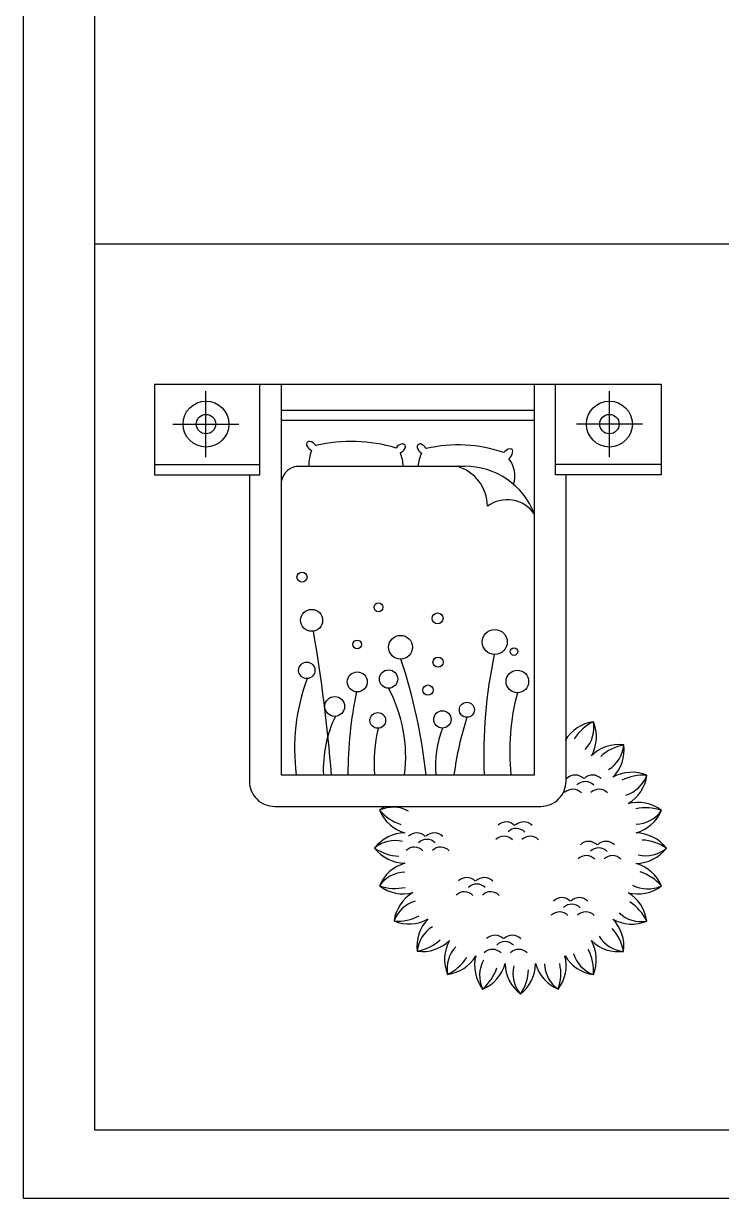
# Model space of a CAD drawing. Header units: inches. Extents: x 8.1 to 50.6, y 12.7 to 37.5.
# Drawn here: x 29.55 to 32.86, y 12.73 to 18.29 of the extents above; entities that cross this region are included whole.
import ezdxf

# ---------------------------------------------------------------- set-up
doc = ezdxf.new("R2010")
doc.units = ezdxf.units.IN
doc.header["$MEASUREMENT"] = 0
for name, color, linetype in [('02', 2, 'Continuous'), ('1', 1, 'Continuous'), ('kadrbm', 4, 'Continuous')]:
    doc.layers.add(name, color=color, linetype=linetype)

# ---------------------------------------------------------------- blocks, each defined once
blk = doc.blocks.new('kadrbm')
at = {"layer": 'kadrbm', "color": 4}
blk.add_lwpolyline([(0, 0), (0, 24.7972), (21, 24.7972), (21, 0), (0, 0)], close=True, dxfattribs=at)
blk.add_lwpolyline([(20.6631, 0.3257), (20.6631, 24.4603), (0.3369, 24.4603), (0.3369, 0.3257), (20.6631, 0.3257)], dxfattribs=at)

msp = doc.modelspace()

# ---------------------------------------------------------------- linework, layer by layer
at = {"layer": '02'}
for p, q in [((30.4144, 16.2363), (30.4144, 16.5489)), ((32.3254, 16.2363), (32.3254, 16.5489)), ((30.7699, 16.4588), (31.9699, 16.4588)), ((30.2581, 16.3926), (30.5707, 16.3926)), ((30.7699, 16.4112), (31.9699, 16.4112)), ((32.4817, 16.3926), (32.1691, 16.3926)), ((30.1699, 16.2004), (30.6699, 16.2004)), ((32.5699, 16.2004), (32.0699, 16.2004)), ((30.8447, 16.1926), (31.6378, 16.1926))]:
    msp.add_line(p, q, dxfattribs=at)
for points in [[(30.1699, 16.5819), (30.1699, 16.1519), (30.6699, 16.1519), (30.6699, 16.5819)], [(30.1699, 16.5819), (32.5699, 16.5819), (32.5699, 16.1519), (32.0699, 16.1519), (32.0699, 16.5819)], [(30.7699, 16.5819), (30.7699, 14.7319), (31.9699, 14.7319), (31.9699, 16.5819)]]:
    msp.add_lwpolyline(points, dxfattribs=at)
msp.add_lwpolyline([(30.6199, 16.1519), (30.6199, 14.7019, 0.414214), (30.7399, 14.5819), (31.9999, 14.5819, 0.414214), (32.1199, 14.7019), (32.1199, 16.1519)], format="xyb", dxfattribs=at)
for centre, radius in [((30.4144, 16.3926), 0.1086), ((32.3254, 16.3926), 0.1086), ((30.4144, 16.3926), 0.0459), ((32.3254, 16.3926), 0.0459), ((30.8692, 15.6679), 0.0238), ((31.2313, 15.5248), 0.021), ((30.9148, 15.4633), 0.0519), ((31.5114, 15.4724), 0.0258), ((31.7824, 15.3607), 0.0594), ((31.1311, 15.3493), 0.0204), ((31.3361, 15.3357), 0.0564), ((31.8735, 15.3152), 0.0178), ((30.892, 15.2263), 0.0388), ((31.5137, 15.265), 0.0242), ((31.1311, 15.1716), 0.0474), ((31.2791, 15.1853), 0.0435), ((31.8894, 15.1739), 0.0534), ((31.4659, 15.1329), 0.0242), ((31.0241, 15.0554), 0.047), ((31.2283, 14.989), 0.0371), ((31.5342, 14.9939), 0.0411), ((31.6503, 15.0395), 0.0356)]:
    msp.add_circle(centre, radius, dxfattribs=at)
for centre, radius, start, end in [((30.9044, 16.2966), 0.0139, 83.7103, 195.6664), ((30.8966, 16.2662), 0.0453, 32.4293, 78.0941), ((31.1042, 15.5889), 0.7217, 73.0053, 103.5729), ((30.9381, 16.3131), 0.0512, 203.2519, 242.9159), ((31.0933, 16.1962), 0.1922, 158.2391, 181.0833), ((31.3533, 16.2548), 0.0453, 101.9059, 147.5707), ((31.3119, 16.3017), 0.0512, 297.0841, 336.7481), ((31.1567, 16.1849), 0.1922, 2.3032, 21.7609), ((31.3455, 16.2853), 0.0139, 344.3336, 96.2897), ((31.428, 16.2847), 0.0139, 79.3137, 191.2697), ((31.4628, 16.2986), 0.0512, 198.8553, 238.5192), ((31.6086, 16.1701), 0.1922, 153.8424, 173.3001), ((31.4179, 16.255), 0.0453, 28.0326, 73.6974), ((31.6093, 15.6405), 0.6536, 70.6855, 103.3996), ((31.8622, 16.2319), 0.0447, 98.8576, 145.3867), ((31.8129, 16.2709), 0.0558, 309.7926, 345.8962), ((31.855, 16.2629), 0.0132, 334.9199, 88.6555), ((31.7509, 16.147), 0.1268, 341.743, 39.6597), ((30.8584, 16.1051), 0.0885, 98.8875, 181.7966), ((31.5488, 16.001), 0.1992, 0.6807, 74.0376), ((31.6421, 15.842), 0.3507, 20.8225, 90.7168), ((31.8411, 15.8772), 0.1568, 34.7699, 126.3993), ((23.9303, 14.1904), 7.0989, 4.3748, 9.90937), ((28.8369, 14.4491), 2.6351, 6.1614, 18.3648), ((34.0597, 14.8207), 2.3298, 168.0928, 182.1841), ((31.7691, 14.8566), 0.9353, 159.2753, 187.6614), ((30.6777, 14.8178), 0.6828, 352.7705, 28.3263), ((32.9437, 14.738), 1.8568, 167.9915, 180.1894), ((32.9256, 14.8436), 1.0726, 165.037, 185.9779), ((31.5651, 14.754), 0.5951, 154.6716, 182.1272), ((33.1749, 14.5188), 1.6, 162.3504, 172.3451), ((32.2741, 14.8001), 0.1842, 97.4757, 149.2591), ((32.3474, 14.7807), 0.2242, 115.6998, 147.1052), ((32.1002, 14.9564), 0.1522, 316.6446, 9.9866), ((32.0798, 14.9124), 0.1842, 330.67, 22.4534), ((31.9681, 14.7836), 0.757, 167.1843, 183.9164), ((32.0066, 14.7698), 0.5054, 158.7607, 184.2974), ((32.3691, 14.6902), 0.1842, 82.4757, 134.2591), ((32.4348, 14.6525), 0.2242, 100.6998, 132.1052), ((32.2416, 14.8861), 0.1522, 301.6446, 354.9866), ((32.2105, 14.8489), 0.1842, 315.67, 7.4534), ((32.1634, 14.6746), 0.0558, 43.9606, 134.458), ((32.2109, 14.6439), 0.0558, 43.9606, 134.458), ((32.2459, 14.6746), 0.0558, 43.9606, 134.458), ((32.4323, 14.5594), 0.1842, 67.4757, 119.259), ((32.4861, 14.5061), 0.2242, 85.6998, 117.1052), ((32.3599, 14.7817), 0.1522, 286.6446, 339.9866), ((32.3203, 14.7538), 0.1842, 300.67, 352.4534), ((32.1524, 14.6073), 0.0558, 43.9606, 134.458), ((32.2765, 14.6073), 0.0558, 43.9606, 134.458), ((31.3488, 14.4175), 0.1842, 116.8337, 127.4534), ((32.4596, 14.4168), 0.1842, 52.4757, 104.2591), ((31.301, 14.4258), 0.1522, 61.6446, 114.9866), ((31.407, 14.6342), 0.1842, 202.4757, 254.2591), ((31.4067, 14.71), 0.2242, 220.6998, 252.1052), ((32.4978, 14.3513), 0.2242, 70.6998, 102.1052), ((32.4017, 14.6336), 0.1842, 285.67, 337.4534), ((32.4472, 14.6502), 0.1522, 271.6446, 324.9866), ((31.8368, 14.4525), 0.0558, 43.9606, 134.458), ((31.8844, 14.4218), 0.0558, 43.9606, 134.458), ((31.9193, 14.4525), 0.0558, 43.9606, 134.458), ((31.3592, 14.2726), 0.1842, 90.67, 142.4534), ((31.3109, 14.2683), 0.1522, 76.6446, 129.9866), ((31.4129, 14.4007), 0.0558, 43.9606, 134.458), ((31.4604, 14.3701), 0.0558, 43.9606, 134.458), ((31.4954, 14.4007), 0.0558, 43.9606, 134.458), ((31.8259, 14.3852), 0.0558, 43.9606, 134.458), ((31.95, 14.3852), 0.0558, 43.9606, 134.458), ((32.2268, 14.3605), 0.0558, 43.9606, 134.458), ((32.3093, 14.3605), 0.0558, 43.9606, 134.458), ((32.4491, 14.2719), 0.1842, 37.4757, 89.2591), ((32.4689, 14.1988), 0.2242, 55.6998, 87.1052), ((31.3394, 14.5701), 0.2242, 235.6998, 267.1052), ((31.3593, 14.497), 0.1842, 217.4757, 269.2591), ((31.4019, 14.3334), 0.0558, 43.9606, 134.458), ((31.526, 14.3334), 0.0558, 43.9606, 134.458), ((32.2744, 14.3298), 0.0558, 43.9606, 134.458), ((32.4492, 14.4963), 0.1842, 270.67, 322.4534), ((32.4975, 14.5007), 0.1522, 256.6446, 309.9866), ((31.4067, 14.1354), 0.1842, 105.67, 157.4534), ((32.2159, 14.2932), 0.0558, 43.9606, 134.458), ((32.34, 14.2932), 0.0558, 43.9606, 134.458), ((32.4014, 14.1347), 0.1842, 22.4757, 74.2591), ((31.3612, 14.1187), 0.1522, 91.6446, 144.9866), ((32.4017, 14.059), 0.2242, 40.6998, 72.1052), ((31.3106, 14.4176), 0.2242, 250.6998, 282.1052), ((31.3488, 14.3521), 0.1842, 232.4757, 284.2591), ((31.6497, 14.1892), 0.0558, 43.9606, 134.458), ((31.6973, 14.1585), 0.0558, 43.9606, 134.458), ((31.7323, 14.1892), 0.0558, 43.9606, 134.458), ((32.4596, 14.3514), 0.1842, 255.67, 307.4534), ((32.5073, 14.3431), 0.1522, 241.6446, 294.9866), ((31.4881, 14.0151), 0.1842, 120.67, 172.4534), ((31.6388, 14.1219), 0.0558, 43.9606, 134.458), ((31.7629, 14.1219), 0.0558, 43.9606, 134.458), ((32.1, 14.094), 0.0558, 43.9606, 134.458), ((32.1825, 14.094), 0.0558, 43.9606, 134.458), ((32.3198, 14.0146), 0.1842, 7.4757, 59.2591), ((31.4485, 13.9872), 0.1522, 106.6446, 159.9866), ((32.089, 14.0267), 0.0558, 43.9606, 134.458), ((32.1475, 14.0633), 0.0558, 43.9606, 134.458), ((32.2131, 14.0267), 0.0558, 43.9606, 134.458), ((32.3005, 13.9413), 0.2242, 25.6998, 57.1052), ((31.3223, 14.2629), 0.2242, 265.6998, 297.1052), ((31.3761, 14.2095), 0.1842, 247.4757, 299.259), ((31.5979, 13.92), 0.1842, 135.67, 187.4534), ((32.2099, 13.9196), 0.1842, 352.4757, 44.259), ((32.4321, 14.2088), 0.1842, 240.67, 292.4534), ((32.4761, 14.1884), 0.1522, 226.6446, 279.9866), ((31.5668, 13.8828), 0.1522, 121.6446, 174.9866), ((31.7829, 13.9163), 0.0558, 43.9606, 134.458), ((31.8654, 13.9163), 0.0558, 43.9606, 134.458), ((32.1723, 13.8539), 0.2242, 10.6998, 42.1052), ((31.3736, 14.1164), 0.2242, 280.6998, 312.1052), ((31.4393, 14.0787), 0.1842, 262.4757, 314.2591), ((31.7286, 13.8565), 0.1842, 150.67, 202.4534), ((31.7082, 13.8126), 0.1522, 136.6446, 189.9866), ((31.8305, 13.8857), 0.0558, 43.9606, 134.458), ((32.3687, 14.0782), 0.1842, 225.67, 277.4534), ((32.0792, 13.8563), 0.1842, 337.4757, 29.259), ((32.4059, 14.0471), 0.1522, 211.6446, 264.9866), ((31.5343, 13.9688), 0.1842, 277.4757, 329.2591), ((31.461, 13.9882), 0.2242, 295.6998, 327.1052), ((31.8712, 13.8291), 0.1842, 165.67, 217.4534), ((31.772, 13.849), 0.0558, 43.9606, 134.458), ((31.8961, 13.849), 0.0558, 43.9606, 134.458), ((31.9365, 13.829), 0.1842, 322.4757, 14.2591), ((32.2736, 13.9684), 0.1842, 210.67, 262.4534), ((32.3015, 13.9288), 0.1522, 196.6446, 249.9866), ((32.0258, 13.8026), 0.2242, 355.6998, 27.1052), ((31.8629, 13.7813), 0.1522, 151.6446, 204.9866), ((31.6545, 13.8873), 0.1842, 292.4757, 344.259), ((31.5787, 13.887), 0.2242, 310.6998, 342.1052), ((32.0161, 13.8394), 0.1842, 180.67, 232.4534), ((32.0204, 13.7912), 0.1522, 166.6446, 219.9866), ((31.7917, 13.8396), 0.1842, 307.4757, 359.2591), ((31.7185, 13.8197), 0.2242, 325.6998, 357.1052), ((32.1533, 13.887), 0.1842, 195.67, 247.4534), ((32.17, 13.8415), 0.1522, 181.6446, 234.9866), ((31.871, 13.7909), 0.2242, 340.6998, 12.1052)]:
    msp.add_arc(centre, radius, start, end, dxfattribs=at)
at = {"layer": '1'}
msp.add_line((29.8869, 17.2456), (50.2131, 17.2456), dxfattribs=at)

# ---------------------------------------------------------------- block references
at = {"layer": 'kadrbm'}
msp.add_blockref('kadrbm', (29.55, 12.725), dxfattribs=at)

doc.saveas('drawing.dxf')
